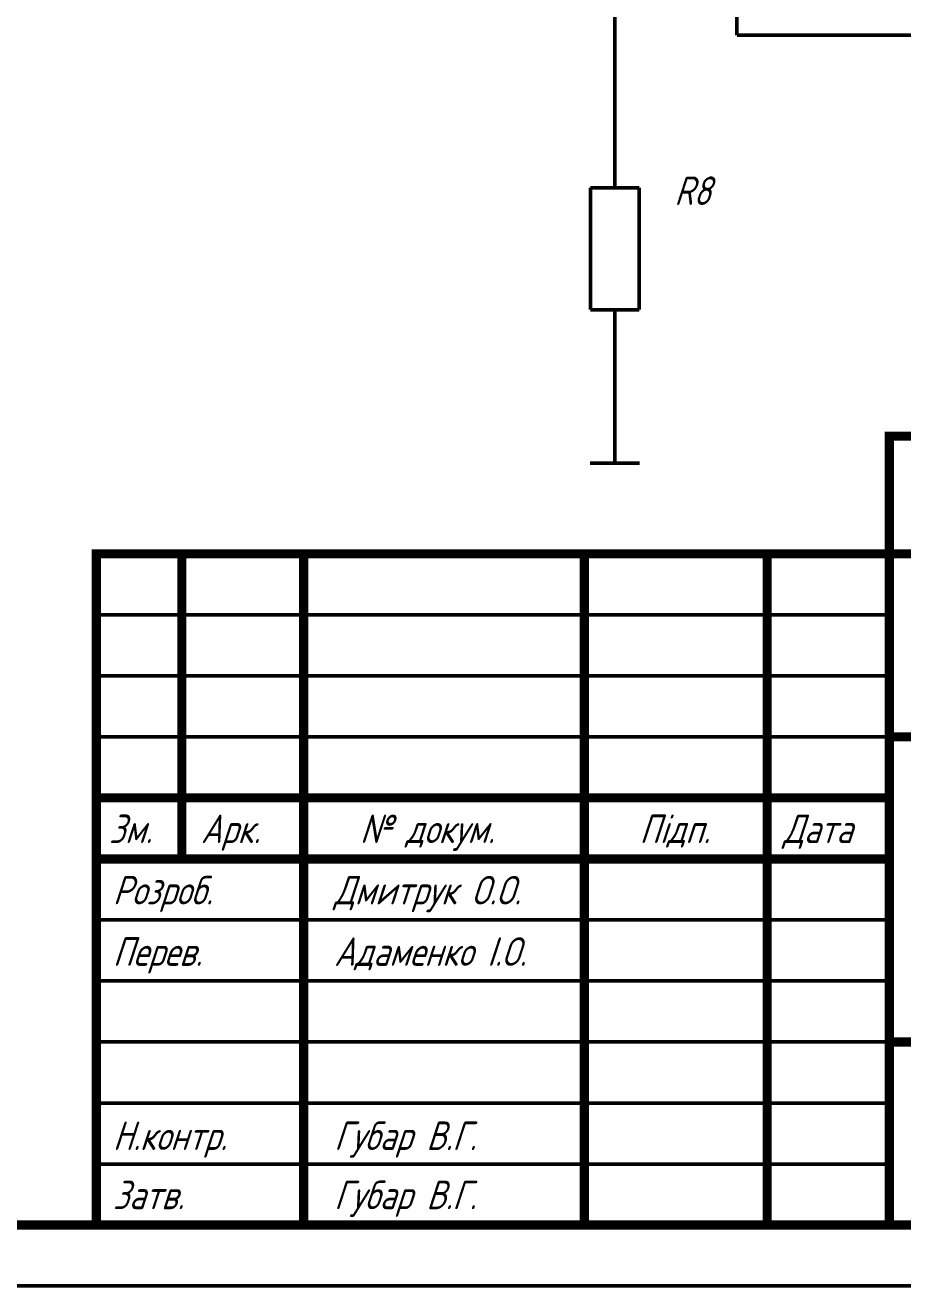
# Paper-space layout 'Layout1' of a CAD drawing. Header units: millimetres. Extents: x 0 to 420, y 0 to 297.
# Drawn here: x 224.3 to 296.2, y 0 to 103.5 of the extents above; entities that cross this region are included whole.
import ezdxf

# ---------------------------------------------------------------- set-up
doc = ezdxf.new("R2010")
doc.units = ezdxf.units.MM
doc.layers.add('Sheet', color=255, linetype='Continuous')
doc.styles.add('GOST', font='', dxfattribs={"oblique": 18})
doc.styles.get('GOST').set_extended_font_data('GOST type A')

psp = doc.layouts.get("Layout1")

# ---------------------------------------------------------------- linework, layer by layer
at = {"layer": 'Sheet'}
for points, const_width in [([(0.15, 297.15), (420.08, 297.15), (420.08, 0.15), (0.15, 0.15), (0.15, 297.15)], 0.3), ([(0.15, 297.15), (0.15, 0.15), (420.08, 0.15), (420.08, 297.15), (0.15, 297.15), (0.15, 297.15)], 0.0991), ([(0.15, 297.15), (0.15, 0.15), (420.08, 0.15), (420.08, 297.15), (0.15, 297.15), (0.15, 297.15)], 0.0991)]:
    psp.add_lwpolyline(points, close=True, dxfattribs=dict(at, const_width=const_width))
for points, const_width in [([(282.6, 102.64), (282.6, 117.65)], 0.3), ([(272.6, 95.14), (272.6, 107.64)], 0.3), ([(297.59, 102.64), (282.6, 102.64)], 0.3), ([(272.6, 90.14), (272.6, 95.14)], 0.3), ([(270.6, 80.15), (270.6, 90.14)], 0.3), ([(270.6, 90.14), (274.6, 90.14)], 0.3), ([(274.6, 90.14), (274.6, 80.15)], 0.3), ([(272.6, 80.15), (270.6, 80.15)], 0.3), ([(274.6, 80.15), (272.6, 80.15)], 0.3), ([(272.6, 80.15), (272.6, 75.14)], 0.3), ([(272.6, 72.65), (272.6, 75.14)], 0.3), ([(272.6, 72.65), (272.6, 67.56)], 0.3), ([(295.1, 70.16), (295.1, 45.15)], 0.749), ([(295.1, 69.76), (295.24, 69.78), (415.08, 69.76), (415.08, 69.76)], 0.749), ([(270.56, 67.56), (274.63, 67.56)], 0.3), ([(230.11, 60.14), (229.72, 60.14), (415.07, 60.14)], 0.749), ([(230.1, 5.15), (230.1, 60.15)], 0.749), ([(237.11, 60.15), (237.11, 35.14)], 0.749), ([(247.1, 60.15), (247.1, 5.15)], 0.749), ([(270.1, 60.15), (270.1, 5.15)], 0.749), ([(285.09, 60.15), (285.09, 5.15)], 0.749), ([(295.1, 60.15), (295.1, 5.15)], 0.749), ([(230.1, 55.14), (295.1, 55.14)], 0.3), ([(230.1, 50.14), (295.1, 50.14)], 0.3), ([(230.1, 45.15), (295.1, 45.15)], 0.3), ([(295.1, 45.14), (415.07, 45.14)], 0.749), ([(230.1, 40.15), (295.1, 40.15)], 0.749), ([(230.1, 35.14), (295.1, 35.14)], 0.749), ([(230.1, 30.14), (295.1, 30.14)], 0.3), ([(230.1, 25.15), (295.1, 25.15)], 0.3), ([(230.1, 20.15), (295.1, 20.15)], 0.3), ([(295.1, 20.14), (415.07, 20.14)], 0.749), ([(230.1, 15.14), (295.1, 15.14)], 0.3), ([(230.1, 10.14), (295.1, 10.14)], 0.3), ([(20.16, 5.14), (415.07, 5.14)], 0.749)]:
    psp.add_lwpolyline(points, dxfattribs=dict(at, const_width=const_width))

# ---------------------------------------------------------------- texts
at = {"layer": 'Sheet', "style": 'GOST', "oblique": 18}
for s, height, p in [('R8', 2.336, (277.47, 88.73)), ('Зм.', 2.336, (231.13, 36.44)), ('Арк.', 2.336, (238.67, 36.44)), ('№ докум.', 2.336, (251.71, 36.44)), ('Підп.', 2.336, (274.62, 36.44)), ('Дата', 2.336, (286.39, 36.44)), ('Розроб.', 2.336, (231.45, 31.41)), ('Дмитрук О.О.', 2.3358, (249.59, 31.41)), ('Перев.', 2.336, (231.45, 26.38)), ('Адаменко І.О.', 2.3358, (249.59, 26.38)), ('Н.контр.', 2.336, (231.45, 11.29)), ('Губар В.Г.', 2.336, (249.59, 11.29)), ('Затв.', 2.336, (231.45, 6.44)), ('Губар В.Г.', 2.336, (249.59, 6.44))]:
    psp.add_text(s, height=height, dxfattribs=at).set_placement(p)

doc.saveas('drawing.dxf')
